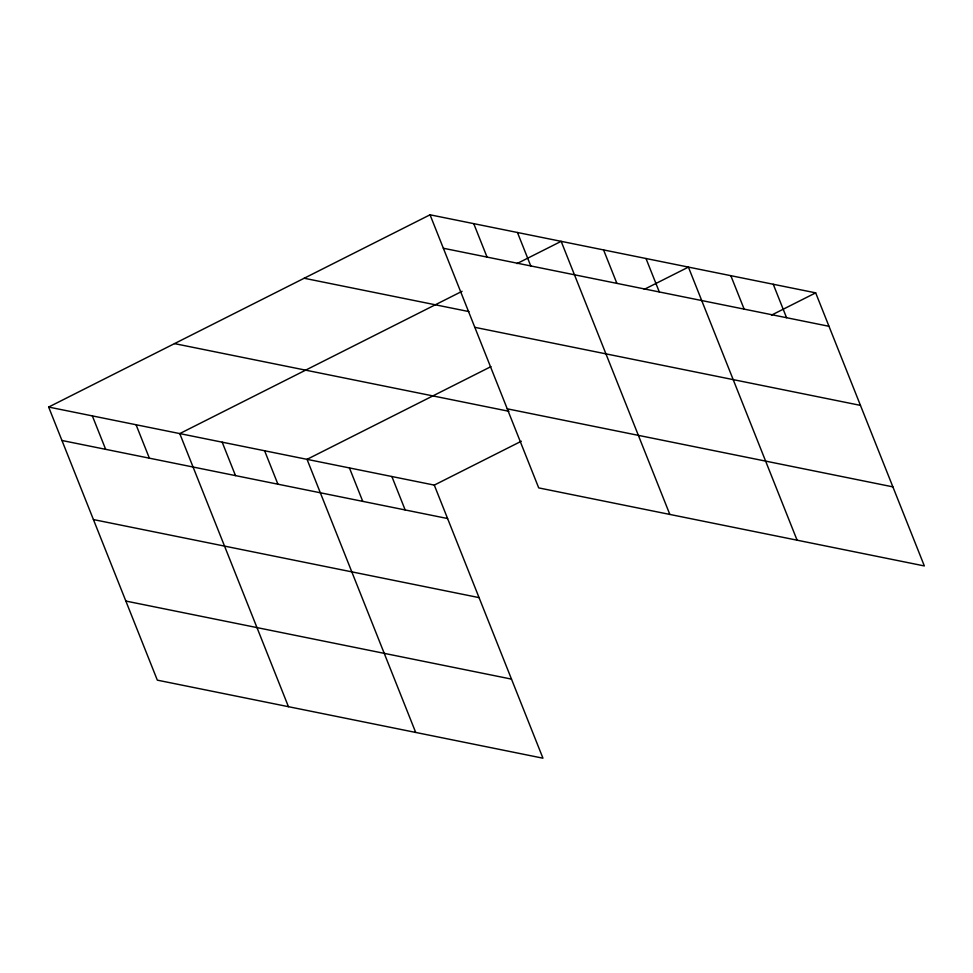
<?xml version="1.0" encoding="UTF-8"?>
<svg xmlns="http://www.w3.org/2000/svg" width="973" height="973" viewBox="0 0 973 973"><rect width="100%" height="100%" fill="white"/><g stroke="black" fill="none" stroke-linecap="round" stroke-linejoin="round"><path stroke-width="1.46" d="M48.65 407.055L434.286 485.101L542.958 758.198L157.322 680.151L48.65 407.055L430.042 214.802L815.678 292.849L924.35 565.945L538.714 487.899L430.042 214.802M462.078 291.292L179.762 433.593L288.446 706.678M516.967 263.61L561.153 241.34L669.838 514.437M490.964 366.626L307.03 459.341L415.702 732.438M644.235 289.37L688.41 267.101L797.094 540.197M434.286 485.101L521.309 441.231M771.492 315.13L815.678 292.849M443.347 248.249L828.984 326.296M304.184 278.254L468.937 311.591M474.824 327.329L860.448 405.376M507.249 408.818L892.873 486.865M174.508 343.615L508.94 411.299M61.956 440.489L447.592 518.536M93.432 519.57L479.057 597.617M125.858 601.059L511.482 679.105M773.255 284.274L786.561 317.709M730.832 275.687L744.138 309.122M645.999 258.514L659.305 291.949M603.576 249.927L616.882 283.362M517.454 232.498L530.759 265.933M473.742 223.656L487.047 257.091M391.864 476.515L405.169 509.949M349.441 467.928L362.747 501.363M264.607 450.754L277.913 484.189M222.185 442.18L235.49 475.615M136.062 424.739L149.368 458.174M92.35 415.897L105.656 449.331"/></g></svg>
